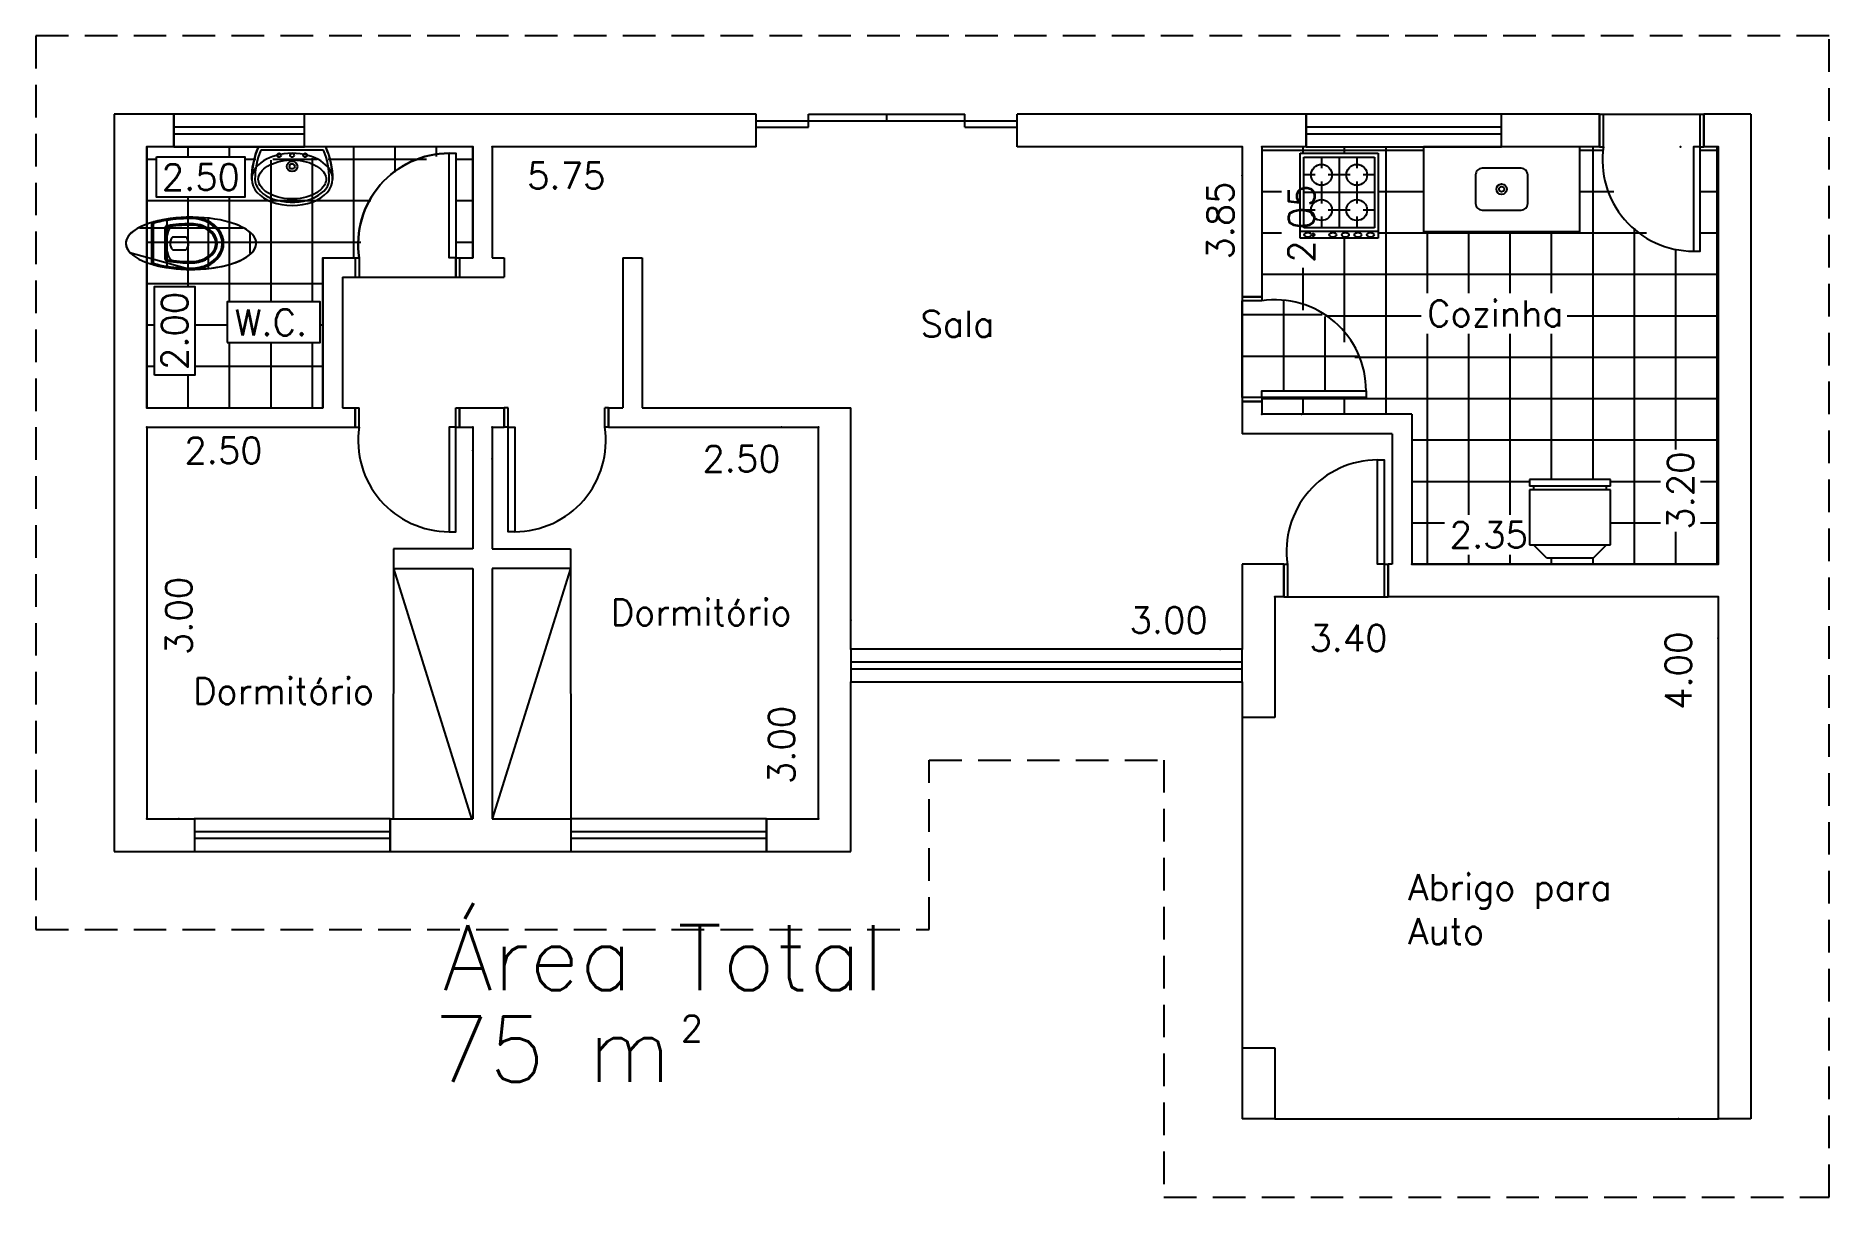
# Model space of a CAD drawing. Extents: x -0.5 to 13.2, y -0.6 to 8.3.
import ezdxf
from ezdxf.enums import TextEntityAlignment as Align

# ---------------------------------------------------------------- set-up
doc = ezdxf.new("R2010")
doc.units = 0
doc.header["$MEASUREMENT"] = 0
doc.linetypes.add('ACAD_ISO02W100', pattern=[15, 12, -3])
doc.linetypes.add('HIDDEN', pattern=[0.375, 0.25, -0.125])
doc.layers.add('1', color=7, linetype='CONTINUOUS')
doc.styles.add('ROMANS', font='ROMANS', dxfattribs={"height": 0.2})

# ---------------------------------------------------------------- blocks, each defined once
blk = doc.blocks.new('J3')
at = {"layer": '1', "color": 7, "linetype": 'Continuous'}
for p, q in [((3, 0.25), (0, 0.25)), ((0, 0.25), (0, 0)), ((3, 0.15), (0, 0.15)), ((3, 0), (3, 0.25)), ((0, 0.1), (3, 0.1)), ((0, 0), (3, 0))]:
    blk.add_line(p, q, dxfattribs=at)
blk = doc.blocks.new('P80D25')
at = {"layer": '1', "color": 7, "linetype": 'Continuous'}
for p, q in [((0, 0.25), (0, 0)), ((0, 0.25), (0.03, 0.25)), ((0.03, 0.25), (0.03, 0)), ((0.77, 0.25), (0.77, 0)), ((0.77, 0.25), (0.8, 0.25)), ((0.8, 0.25), (0.8, 0)), ((0, 0), (0.8, 0))]:
    blk.add_line(p, q, dxfattribs=at)
blk.add_lwpolyline([(0.77, 0.25), (0.72, 0.25), (0.72, 1.05), (0.77, 1.05)], close=True, dxfattribs=at)
blk.add_arc((0.72, 0.352), 0.698, 90, 188.4445, dxfattribs=at)
blk = doc.blocks.new('P80E25')
at = {"layer": '1', "color": 7, "linetype": 'Continuous'}
for p, q in [((0.03, 0.25), (0, 0.25)), ((0, 0.25), (0, 0)), ((0.03, 0.25), (0.03, 0)), ((0.8, 0.25), (0.77, 0.25)), ((0.77, 0.25), (0.77, 0)), ((0.8, 0.25), (0.8, 0)), ((0.8, 0), (0, 0))]:
    blk.add_line(p, q, dxfattribs=at)
blk.add_lwpolyline([(0.03, 0.25), (0.08, 0.25), (0.08, 1.05), (0.03, 1.05)], close=True, dxfattribs=at)
blk.add_arc((0.08, 0.352), 0.698, 351.5555, 90, dxfattribs=at)
blk = doc.blocks.new('J15')
at = {"layer": '1', "color": 7, "linetype": 'Continuous'}
for p, q in [((1.5, 0.25), (0, 0.25)), ((0, 0.25), (0, 0)), ((1.5, 0.15), (0, 0.15)), ((1.5, 0), (1.5, 0.25)), ((0, 0.1), (1.5, 0.1)), ((0, 0), (1.5, 0))]:
    blk.add_line(p, q, dxfattribs=at)
blk = doc.blocks.new('P80D15')
at = {"layer": '1', "color": 7, "linetype": 'Continuous'}
for p, q in [((0, 0.15), (0, 0)), ((0, 0.15), (0.03, 0.15)), ((0.03, 0.15), (0.03, 0)), ((0.77, 0.15), (0.77, 0)), ((0.77, 0.15), (0.8, 0.15)), ((0.8, 0.15), (0.8, 0)), ((0, 0), (0.03, 0)), ((0.77, 0), (0.8, 0))]:
    blk.add_line(p, q, dxfattribs=at)
blk.add_lwpolyline([(0.77, 0.15), (0.72, 0.15), (0.72, 0.95), (0.77, 0.95)], close=True, dxfattribs=at)
blk.add_arc((0.72, 0.252), 0.698, 90, 188.4445, dxfattribs=at)
blk = doc.blocks.new('P80E15')
at = {"layer": '1', "color": 7, "linetype": 'Continuous'}
for p, q in [((0.03, 0.15), (0, 0.15)), ((0, 0.15), (0, 0)), ((0.03, 0.15), (0.03, 0)), ((0.8, 0.15), (0.77, 0.15)), ((0.77, 0.15), (0.77, 0)), ((0.8, 0.15), (0.8, 0)), ((0.03, 0), (0, 0)), ((0.8, 0), (0.77, 0))]:
    blk.add_line(p, q, dxfattribs=at)
blk.add_lwpolyline([(0.03, 0.15), (0.08, 0.15), (0.08, 0.95), (0.03, 0.95)], close=True, dxfattribs=at)
blk.add_arc((0.08, 0.252), 0.698, 351.5555, 90, dxfattribs=at)
blk = doc.blocks.new('J1')
at = {"layer": '1', "color": 7, "linetype": 'Continuous'}
for p, q in [((0, 0.25), (0, 0)), ((1, 0.25), (0, 0.25)), ((1, 0.15), (0, 0.15)), ((1, 0), (1, 0.25)), ((0, 0.1), (1, 0.1)), ((0, 0), (1, 0))]:
    blk.add_line(p, q, dxfattribs=at)
blk = doc.blocks.new('*M77')
at = {"layer": '1', "color": 7, "linetype": 'Continuous'}
for p in [(139.811, 169.676), (142.311, 169.676), (142.311, 169.444)]:
    blk.add_point(p, dxfattribs=at)
at = {"layer": '1', "color": 7, "linetype": 'Continuous', "style": 'ROMANS'}
blk.add_text('2.50', height=0.2, dxfattribs=at).set_placement((140.226, 169.444), align=Align.MIDDLE)
blk = doc.blocks.new('*M88')
at = {"layer": '1', "color": 7, "linetype": 'Continuous'}
for p in [(139.811, 169.676), (140.025, 169.676), (139.811, 167.676)]:
    blk.add_point(p, dxfattribs=at)
at = {"layer": '1', "color": 7, "linetype": 'Continuous', "style": 'ROMANS'}
blk.add_text('2.00', height=0.2, rotation=90, dxfattribs=at).set_placement((140.025, 168.265), align=Align.MIDDLE)
blk = doc.blocks.new('*M99')
at = {"layer": '1', "color": 7, "linetype": 'Continuous'}
for p in [(139.811, 167.526), (139.811, 164.526), (140.057, 164.526)]:
    blk.add_point(p, dxfattribs=at)
at = {"layer": '1', "color": 7, "linetype": 'Continuous', "style": 'ROMANS'}
blk.add_text('3.00', height=0.2, rotation=90, dxfattribs=at).set_placement((140.057, 166.08), align=Align.MIDDLE)
blk = doc.blocks.new('*M1010')
at = {"layer": '1', "color": 7, "linetype": 'Continuous'}
for p in [(139.811, 167.526), (142.311, 167.526), (142.311, 167.349)]:
    blk.add_point(p, dxfattribs=at)
at = {"layer": '1', "color": 7, "linetype": 'Continuous', "style": 'ROMANS'}
blk.add_text('2.50', height=0.2, dxfattribs=at).set_placement((140.4, 167.349), align=Align.MIDDLE)
blk = doc.blocks.new('*M1111')
at = {"layer": '1', "color": 7, "linetype": 'Continuous'}
for p in [(142.461, 167.526), (144.961, 167.526), (142.461, 167.285)]:
    blk.add_point(p, dxfattribs=at)
at = {"layer": '1', "color": 7, "linetype": 'Continuous', "style": 'ROMANS'}
blk.add_text('2.50', height=0.2, dxfattribs=at).set_placement((144.372, 167.285), align=Align.MIDDLE)
blk = doc.blocks.new('*M1212')
at = {"layer": '1', "color": 7, "linetype": 'Continuous'}
for p in [(144.679, 167.526), (144.961, 167.526), (144.961, 164.526)]:
    blk.add_point(p, dxfattribs=at)
at = {"layer": '1', "color": 7, "linetype": 'Continuous', "style": 'ROMANS'}
blk.add_text('3.00', height=0.2, rotation=90, dxfattribs=at).set_placement((144.679, 165.091), align=Align.MIDDLE)
blk = doc.blocks.new('*M1313')
at = {"layer": '1', "color": 7, "linetype": 'Continuous'}
for p in [(145.211, 166.048), (145.211, 165.826), (148.211, 165.826)]:
    blk.add_point(p, dxfattribs=at)
at = {"layer": '1', "color": 7, "linetype": 'Continuous', "style": 'ROMANS'}
blk.add_text('3.00', height=0.2, dxfattribs=at).set_placement((147.647, 166.048), align=Align.MIDDLE)
blk = doc.blocks.new('*M1414')
at = {"layer": '1', "color": 7, "linetype": 'Continuous'}
for p in [(151.861, 166.226), (151.555, 162.226), (151.861, 162.226)]:
    blk.add_point(p, dxfattribs=at)
at = {"layer": '1', "color": 7, "linetype": 'Continuous', "style": 'ROMANS'}
blk.add_text('4.00', height=0.2, rotation=90, dxfattribs=at).set_placement((151.555, 165.66), align=Align.MIDDLE)
blk = doc.blocks.new('*M1515')
at = {"layer": '1', "color": 7, "linetype": 'Continuous'}
for p in [(148.461, 166.226), (151.861, 166.226), (151.861, 165.911)]:
    blk.add_point(p, dxfattribs=at)
at = {"layer": '1', "color": 7, "linetype": 'Continuous', "style": 'ROMANS'}
blk.add_text('3.40', height=0.2, dxfattribs=at).set_placement((149.026, 165.911), align=Align.MIDDLE)
blk = doc.blocks.new('*M1616')
at = {"layer": '1', "color": 7, "linetype": 'Continuous'}
for p in [(151.572, 169.676), (151.861, 169.676), (151.861, 166.476)]:
    blk.add_point(p, dxfattribs=at)
at = {"layer": '1', "color": 7, "linetype": 'Continuous', "style": 'ROMANS'}
blk.add_text('3.20', height=0.2, rotation=90, dxfattribs=at).set_placement((151.572, 167.041), align=Align.MIDDLE)
blk = doc.blocks.new('*M1717')
at = {"layer": '1', "color": 7, "linetype": 'Continuous'}
for p in [(151.861, 166.702), (149.511, 166.476), (151.861, 166.476)]:
    blk.add_point(p, dxfattribs=at)
at = {"layer": '1', "color": 7, "linetype": 'Continuous', "style": 'ROMANS'}
blk.add_text('2.35', height=0.2, dxfattribs=at).set_placement((150.101, 166.702), align=Align.MIDDLE)
blk = doc.blocks.new('*M1818')
at = {"layer": '1', "color": 7, "linetype": 'Continuous'}
for p in [(148.361, 169.676), (148.361, 167.626), (148.665, 167.626)]:
    blk.add_point(p, dxfattribs=at)
at = {"layer": '1', "color": 7, "linetype": 'Continuous', "style": 'ROMANS'}
blk.add_text('2.05', height=0.2, rotation=90, dxfattribs=at).set_placement((148.665, 169.087), align=Align.MIDDLE)
blk = doc.blocks.new('*M1919')
at = {"layer": '1', "color": 7, "linetype": 'Continuous'}
for p in [(142.461, 169.676), (148.211, 169.676), (148.211, 169.455)]:
    blk.add_point(p, dxfattribs=at)
at = {"layer": '1', "color": 7, "linetype": 'Continuous', "style": 'ROMANS'}
blk.add_text('5.75', height=0.2, dxfattribs=at).set_placement((143.028, 169.455), align=Align.MIDDLE)
blk = doc.blocks.new('*M2020')
at = {"layer": '1', "color": 7, "linetype": 'Continuous'}
for p in [(148.211, 169.676), (148.043, 165.826), (148.211, 165.826)]:
    blk.add_point(p, dxfattribs=at)
at = {"layer": '1', "color": 7, "linetype": 'Continuous', "style": 'ROMANS'}
blk.add_text('3.85', height=0.2, rotation=90, dxfattribs=at).set_placement((148.043, 169.111), align=Align.MIDDLE)
blk = doc.blocks.new('VASOSA')
at = {"layer": '1', "color": 7, "linetype": 'Continuous'}
for p, q in [((-0.05, 0.2), (-0.05, 0.3)), ((0.05, 0.2), (0.05, 0.3)), ((-0.116, 0.15), (0.116, 0.15)), ((-0.116, 0.14), (0.116, 0.14)), ((-0.145, 0.05), (0.145, 0.05)), ((-0.145, 0.04), (0.145, 0.04))]:
    blk.add_line(p, q, dxfattribs=at)
for centre, radius, start, end in [((0, 0.25), 0.0707, 44.9896, 134.9689), ((-0.116, 0.16), 0.02, 189.3868, 270), ((-0.116, 0.16), 0.01, 189.3844, 270), ((0, 0.25), 0.0707, 225.0311, 315.0104), ((0.116, 0.16), 0.01, 270, 350.5759), ((0.116, 0.16), 0.02, 270, 350.5771), ((-0.145, 0.06), 0.02, 195.5363, 270), ((-0.145, 0.06), 0.01, 195.5347, 270), ((0.145, 0.06), 0.01, 270, 344.4831), ((0.145, 0.06), 0.02, 270, 344.4637)]:
    blk.add_arc(centre, radius, start, end, dxfattribs=at)
for centre, major_axis, ratio, start_param, end_param in [((0, 0.34), (0, 0.25), 0.8, 4.712389, 7.853982), ((0, 0.34), (0, 0.5), 0.4, 1.570796, 2.178171), ((0, 0.34), (0, 0.5), 0.4, 4.105014, 4.712389), ((0, 0.2), (-0.132, 0), 0.380108, 0, 3.141593)]:
    blk.add_ellipse(centre, major_axis=major_axis, ratio=ratio, start_param=start_param, end_param=end_param, dxfattribs=at)
for points, knots in [([(0.19, 0.34), (0.19, 0.385), (0.18, 0.43), (0.128, 0.535), (0.067, 0.577), (-0.056, 0.582), (-0.118, 0.544), (-0.177, 0.44), (-0.19, 0.39), (-0.19, 0.34)], [0, 0, 0, 0, 0.177081, 0.177081, 0.490064, 0.490064, 0.803048, 0.803048, 1, 1, 1, 1]), ([(0.15, 0.34), (0.15, 0.379), (0.141, 0.418), (0.098, 0.505), (0.052, 0.537), (-0.036, 0.543), (-0.083, 0.519), (-0.137, 0.434), (-0.15, 0.387), (-0.15, 0.34)], [0, 0, 0, 0, 0.176635, 0.176635, 0.481532, 0.481532, 0.786428, 0.786428, 1, 1, 1, 1]), ([(0.14, 0.34), (0.14, 0.377), (0.131, 0.415), (0.086, 0.506), (0.035, 0.535), (-0.049, 0.525), (-0.088, 0.498), (-0.13, 0.419), (-0.14, 0.379), (-0.14, 0.34)], [0, 0, 0, 0, 0.176533, 0.176533, 0.5296, 0.5296, 0.813684, 0.813684, 1, 1, 1, 1]), ([(-0.19, 0.34), (-0.19, 0.263), (-0.183, 0.186), (-0.165, 0.096), (-0.16, 0.076), (-0.155, 0.057)], [0, 0, 0, 0, 0.768322, 0.768322, 1, 1, 1, 1]), ([(0.126, 0.158), (0.13, 0.188), (0.134, 0.22), (0.139, 0.281), (0.14, 0.31), (0.14, 0.34)], [0, 0, 0, 0, 0.526059, 0.526059, 1, 1, 1, 1]), ([(0.135, 0.157), (0.141, 0.188), (0.145, 0.222), (0.149, 0.283), (0.15, 0.312), (0.15, 0.34)], [0, 0, 0, 0, 0.549305, 0.549305, 1, 1, 1, 1]), ([(0.155, 0.057), (0.171, 0.118), (0.183, 0.188), (0.189, 0.287), (0.19, 0.314), (0.19, 0.34)], [0, 0, 0, 0, 0.737868, 0.737868, 1, 1, 1, 1])]:
    blk.add_open_spline(points, degree=3, knots=knots, dxfattribs=at)
for points in [[(-0.15, 0.34), (-0.15, 0.277), (-0.145, 0.214), (-0.135, 0.157)], [(-0.14, 0.34), (-0.14, 0.278), (-0.135, 0.215), (-0.126, 0.158)]]:
    blk.add_open_spline(points, degree=3, dxfattribs=at)
blk = doc.blocks.new('LAVAT')
at = {"layer": '1', "color": 7, "linetype": 'Continuous'}
for p, q in [((-0.257, 0), (0.257, 0)), ((-0.241, 0.025), (0.241, 0.025))]:
    blk.add_line(p, q, dxfattribs=at)
for centre, radius in [((0, 0.15), 0.04), ((0, 0.15), 0.02), ((-0.1, 0.065), 0.015), ((0, 0.065), 0.015), ((0.1, 0.065), 0.015)]:
    blk.add_circle(centre, radius, dxfattribs=at)
for centre, radius, start, end in [((0.31, 0.25), 0.62, 180, 203.78), ((0.31, 0.25), 0.595, 180, 202.2114), ((-0.31, 0.25), 0.595, 337.7886, 0), ((-0.31, 0.25), 0.62, 336.22, 360)]:
    blk.add_arc(centre, radius, start, end, dxfattribs=at)
blk.add_ellipse((0, 0.25), major_axis=(0.31, 0), ratio=0.645161, start_param=0, end_param=3.141593, dxfattribs=at)
for points, knots in [([(0.285, 0.25), (0.285, 0.3), (0.245, 0.354), (0.101, 0.423), (0, 0.434), (-0.174, 0.399), (-0.244, 0.353), (-0.28, 0.286), (-0.285, 0.268), (-0.285, 0.25)], [0, 0, 0, 0, 0.298195, 0.298195, 0.596389, 0.596389, 0.894584, 0.894584, 1, 1, 1, 1]), ([(0.26, 0.25), (0.26, 0.278), (0.242, 0.313), (0.164, 0.37), (0.103, 0.392), (-0.029, 0.404), (-0.098, 0.394), (-0.203, 0.348), (-0.24, 0.314), (-0.266, 0.253), (-0.263, 0.224), (-0.216, 0.162), (-0.168, 0.131), (-0.048, 0.098), (0.023, 0.096), (0.148, 0.123), (0.201, 0.15), (0.251, 0.205), (0.26, 0.229), (0.26, 0.25)], [0, 0, 0, 0, 0.114288, 0.114288, 0.228576, 0.228576, 0.342864, 0.342864, 0.457151, 0.457151, 0.571439, 0.571439, 0.685727, 0.685727, 0.800015, 0.800015, 0.914303, 0.914303, 1, 1, 1, 1])]:
    blk.add_open_spline(points, degree=3, knots=knots, dxfattribs=at)
blk = doc.blocks.new('COZINH')
at = {"layer": '1', "color": 7, "linetype": 'Continuous', "style": 'ROMANS'}
blk.add_text('Cozinha', height=0.2, dxfattribs=at).set_placement((-0.6582, -0.0685))
blk = doc.blocks.new('SALA')
at = {"layer": '1', "color": 7, "linetype": 'Continuous', "style": 'ROMANS'}
blk.add_text('Sala', height=0.2, dxfattribs=at).set_placement((-0.2331, -0.0274))
blk = doc.blocks.new('DORMI')
at = {"layer": '1', "color": 7, "linetype": 'Continuous', "style": 'ROMANS'}
blk.add_text('Dormitório', height=0.2, dxfattribs=at).set_placement((-0.5164, -0.0661))
blk = doc.blocks.new('WC')
at = {"layer": '1', "color": 7, "linetype": 'Continuous', "style": 'ROMANS'}
blk.add_text('W.C.', height=0.2, dxfattribs=at).set_placement((-0.1371, -0.0959))
blk = doc.blocks.new('GELAD')
at = {"layer": '1', "color": 7, "linetype": 'Continuous'}
for p, q in [((0.31, 0.65), (-0.31, 0.65)), ((-0.31, 0.65), (-0.31, 0.6)), ((0.31, 0.6), (-0.31, 0.6)), ((0.31, 0.57), (-0.31, 0.57)), ((-0.31, 0.57), (-0.31, 0.15)), ((-0.28, 0.6), (-0.28, 0.57)), ((0.28, 0.57), (0.28, 0.6)), ((0.31, 0.6), (0.31, 0.65)), ((0.31, 0.15), (0.31, 0.57)), ((-0.31, 0.15), (0.31, 0.15)), ((-0.18, 0.05), (-0.28, 0.15)), ((0.18, 0.05), (0.28, 0.15)), ((-0.18, 0.05), (0.18, 0.05))]:
    blk.add_line(p, q, dxfattribs=at)
blk = doc.blocks.new('FOGÃO4')
at = {"layer": '1', "color": 7, "linetype": 'Continuous'}
for p, q in [((-0.3, 0.7), (0.3, 0.7)), ((-0.3, 0.05), (-0.3, 0.7)), ((0.3, 0.7), (0.3, 0.05)), ((-0.3, 0.65), (0.3, 0.65)), ((-0.27, 0.62), (0.27, 0.62)), ((-0.27, 0.08), (-0.27, 0.62)), ((-0.135, 0.535), (-0.135, 0.62)), ((0, 0.08), (0, 0.62)), ((0.135, 0.535), (0.135, 0.62)), ((0.27, 0.62), (0.27, 0.08)), ((-0.27, 0.485), (-0.185, 0.485)), ((-0.135, 0.265), (-0.135, 0.435)), ((-0.085, 0.485), (0.085, 0.485)), ((0.135, 0.265), (0.135, 0.435)), ((0.185, 0.485), (0.27, 0.485)), ((-0.27, 0.35), (0.27, 0.35)), ((-0.27, 0.215), (-0.185, 0.215)), ((-0.135, 0.08), (-0.135, 0.165)), ((-0.085, 0.215), (0.085, 0.215)), ((0.135, 0.08), (0.135, 0.165)), ((0.185, 0.215), (0.27, 0.215)), ((0.3, 0.05), (-0.3, 0.05)), ((0.27, 0.08), (-0.27, 0.08))]:
    blk.add_line(p, q, dxfattribs=at)
for centre in [(-0.135, 0.485), (0.135, 0.485), (-0.135, 0.215), (0.135, 0.215)]:
    blk.add_circle(centre, 0.08, dxfattribs=at)
for centre in [(-0.24, 0.675), (-0.144, 0.675), (-0.048, 0.675), (0.048, 0.675), (0.24, 0.675)]:
    blk.add_ellipse(centre, major_axis=(-0.03, 0), ratio=0.5, start_param=0, end_param=6.283175, dxfattribs=at)
blk = doc.blocks.new('PIA')
at = {"layer": '1', "color": 7, "linetype": 'Continuous'}
blk.add_lwpolyline([(-0.6, 0), (0.6, 0), (0.6, 0.65), (-0.6, 0.65)], close=True, dxfattribs=at)
blk.add_lwpolyline([(-0.15, 0.165), (0.15, 0.165, 0.414214), (0.2, 0.215), (0.2, 0.435, 0.414214), (0.15, 0.485), (-0.15, 0.485, 0.414214), (-0.2, 0.435), (-0.2, 0.215, 0.414214), (-0.15, 0.165)], format="xyb", dxfattribs=at)
for radius in [0.04, 0.02]:
    blk.add_circle((0, 0.325), radius, dxfattribs=at)
blk = doc.blocks.new('AREA')
at = {"layer": '1', "color": 7, "linetype": 'Continuous', "style": 'ROMANS'}
for s, height, p in [('Área Total', 0.5, (-2.4981, 0.4326)), ('2', 0.2, (-0.673, 0.0397)), ('m', 0.5, (-1.384, -0.2693))]:
    blk.add_text(s, height=height, dxfattribs=at).set_placement(p)
blk.add_attdef('100', (-2.5703, -0.2693), '', height=0.4999, dxfattribs=at)

msp = doc.modelspace()

# ---------------------------------------------------------------- linework, layer by layer
at = {"layer": '1', "color": 7, "linetype": 'Continuous'}
for p, q in [((0.092, 7.709), (0.092, 2.059)), ((0.551, 7.709), (0.092, 7.709)), ((0.551, 7.459), (0.551, 7.709)), ((1.551, 7.459), (1.551, 7.709)), ((5.016, 7.709), (1.551, 7.709)), ((5.016, 7.459), (5.016, 7.709)), ((5.416, 7.709), (6.616, 7.709)), ((5.416, 7.609), (5.416, 7.709)), ((6.016, 7.659), (6.016, 7.709)), ((6.616, 7.609), (6.616, 7.709)), ((7.016, 7.459), (7.016, 7.709)), ((9.231, 7.709), (7.016, 7.709)), ((9.231, 7.459), (9.231, 7.709)), ((10.731, 7.459), (10.731, 7.709)), ((11.482, 7.709), (10.731, 7.709)), ((11.482, 7.709), (11.482, 7.459)), ((12.642, 7.709), (12.282, 7.709)), ((12.282, 7.709), (12.282, 7.459)), ((12.642, 7.709), (12.642, 0.009)), ((5.016, 7.659), (7.016, 7.659)), ((5.016, 7.609), (5.416, 7.609)), ((6.616, 7.609), (7.016, 7.609)), ((0.342, 7.459), (0.342, 5.459)), ((0.551, 7.459), (0.342, 7.459)), ((0.342, 5.459), (0.342, 7.459)), ((0.342, 5.459), (0.342, 7.459)), ((0.66, 7.381), (0.66, 7.459)), ((0.977, 7.381), (0.977, 7.459)), ((2.842, 7.459), (1.551, 7.459)), ((1.93, 6.609), (1.93, 7.459)), ((2.247, 7.264), (2.247, 7.459)), ((2.565, 7.384), (2.565, 7.459)), ((2.842, 7.459), (2.842, 6.609)), ((2.842, 7.459), (2.842, 6.609)), ((2.842, 7.459), (2.842, 6.609)), ((2.992, 7.459), (2.992, 6.609)), ((5.016, 7.459), (2.992, 7.459)), ((5.016, 7.459), (2.992, 7.459)), ((8.742, 7.459), (7.016, 7.459)), ((8.742, 7.459), (8.742, 6.308)), ((8.892, 7.459), (8.892, 6.308)), ((9.231, 7.459), (8.892, 7.459)), ((8.892, 7.434), (10.131, 7.434)), ((9.21, 7.409), (9.21, 7.459)), ((9.527, 7.409), (9.527, 7.459)), ((9.845, 5.409), (9.845, 7.459)), ((11.482, 7.459), (10.731, 7.459)), ((11.331, 7.434), (11.512, 7.434)), ((11.432, 4.909), (11.432, 7.459)), ((12.252, 7.434), (12.392, 7.434)), ((12.392, 7.459), (12.282, 7.459)), ((12.384, 4.259), (12.384, 7.459)), ((12.392, 7.459), (12.392, 4.259)), ((0.342, 7.364), (0.417, 7.364)), ((1.095, 7.364), (1.179, 7.364)), ((1.295, 6.27), (1.295, 7.356)), ((1.309, 7.364), (1.648, 7.364)), ((1.612, 6.27), (1.612, 7.372)), ((1.734, 7.364), (2.486, 7.364)), ((2.711, 7.364), (2.842, 7.364)), ((0.342, 7.047), (2.06, 7.047)), ((0.66, 6.387), (0.66, 7.073)), ((0.977, 6.27), (0.977, 7.073)), ((2.711, 7.047), (2.842, 7.047)), ((8.892, 7.117), (9.042, 7.117)), ((9.785, 7.117), (10.131, 7.117)), ((11.331, 7.117), (11.59, 7.117)), ((12.252, 7.117), (12.392, 7.117)), ((0.499, 6.614), (0.499, 6.904)), ((0.499, 6.904), (0.499, 6.904)), ((0.817, 6.879), (0.817, 6.908)), ((0.817, 6.797), (0.817, 6.879)), ((0.287, 6.837), (0.287, 6.837)), ((0.287, 6.837), (0.382, 6.837)), ((0.382, 6.837), (0.398, 6.837)), ((0.398, 6.837), (0.875, 6.837)), ((0.817, 6.552), (0.817, 6.797)), ((0.875, 6.837), (0.886, 6.837)), ((0.886, 6.837), (1.077, 6.837)), ((1.077, 6.837), (1.08, 6.837)), ((1.135, 6.796), (1.135, 6.797)), ((1.135, 6.644), (1.135, 6.796)), ((8.892, 6.799), (9.042, 6.799)), ((9.527, 5.961), (9.527, 6.759)), ((9.785, 6.799), (11.842, 6.799)), ((10.162, 6.337), (10.162, 6.809)), ((10.479, 6.337), (10.479, 6.809)), ((10.797, 6.337), (10.797, 6.809)), ((11.114, 6.337), (11.114, 6.809)), ((11.749, 4.259), (11.749, 6.835)), ((12.252, 6.799), (12.392, 6.799)), ((0.342, 6.729), (1.984, 6.729)), ((0.499, 6.57), (0.499, 6.614)), ((1.135, 6.643), (1.135, 6.644)), ((1.692, 6.609), (1.692, 5.459)), ((1.692, 6.609), (1.941, 6.609)), ((1.941, 6.609), (1.941, 6.459)), ((2.711, 6.729), (2.842, 6.729)), ((2.741, 6.609), (2.741, 6.459)), ((2.741, 6.609), (2.842, 6.609)), ((2.992, 6.609), (3.084, 6.609)), ((3.084, 6.609), (3.084, 6.459)), ((3.992, 6.609), (3.992, 5.459)), ((3.992, 6.609), (4.142, 6.609)), ((4.142, 6.609), (4.142, 5.459)), ((12.067, 5.138), (12.067, 6.675)), ((0.499, 6.538), (0.499, 6.57)), ((0.499, 6.538), (0.499, 6.538)), ((0.817, 6.53), (0.817, 6.552)), ((0.817, 6.529), (0.817, 6.53)), ((8.892, 6.482), (12.392, 6.482)), ((9.21, 6.206), (9.21, 6.531)), ((0.342, 6.412), (1.692, 6.412)), ((1.842, 6.459), (1.842, 5.459)), ((1.842, 6.459), (1.941, 6.459)), ((1.971, 6.459), (2.741, 6.459)), ((2.741, 6.459), (3.084, 6.459)), ((8.742, 6.308), (8.892, 6.308)), ((8.742, 6.278), (8.742, 5.538)), ((8.742, 5.538), (8.742, 6.278)), ((8.742, 5.538), (8.742, 6.278)), ((9.06, 5.588), (9.06, 6.281)), ((0.342, 6.094), (0.401, 6.094)), ((0.71, 6.094), (0.96, 6.094)), ((1.672, 6.094), (1.692, 6.094)), ((8.742, 6.173), (9.356, 6.173)), ((9.377, 5.588), (9.377, 6.158)), ((9.386, 6.164), (10.115, 6.164)), ((11.233, 6.164), (12.392, 6.164)), ((0.977, 5.459), (0.977, 5.958)), ((1.295, 5.459), (1.295, 5.958)), ((1.612, 5.459), (1.612, 5.958)), ((10.162, 4.259), (10.162, 6.025)), ((10.479, 4.639), (10.479, 6.025)), ((10.797, 4.639), (10.797, 6.025)), ((11.114, 4.909), (11.114, 6.025)), ((0.342, 5.777), (0.401, 5.777)), ((0.71, 5.777), (1.692, 5.777)), ((8.742, 5.855), (9.636, 5.855)), ((9.606, 5.847), (12.392, 5.847)), ((0.66, 5.459), (0.66, 5.709)), ((8.742, 5.508), (8.892, 5.508)), ((8.742, 5.508), (8.742, 5.259)), ((8.892, 5.529), (12.392, 5.529)), ((8.892, 5.508), (8.892, 5.409)), ((9.21, 5.409), (9.21, 5.538)), ((9.527, 5.409), (9.527, 5.538)), ((0.342, 5.459), (1.692, 5.459)), ((0.342, 5.459), (1.692, 5.459)), ((1.842, 5.459), (1.941, 5.459)), ((1.941, 5.459), (1.941, 5.309)), ((2.741, 5.459), (2.741, 5.309)), ((2.741, 5.459), (3.084, 5.459)), ((3.084, 5.459), (3.084, 5.309)), ((3.884, 5.459), (3.884, 5.309)), ((3.884, 5.459), (3.992, 5.459)), ((4.142, 5.459), (5.742, 5.459)), ((5.742, 3.609), (5.742, 5.459)), ((10.042, 5.409), (8.892, 5.409)), ((10.042, 5.409), (10.042, 4.259)), ((0.342, 5.309), (1.941, 5.309)), ((0.342, 5.309), (0.342, 2.309)), ((2.741, 5.309), (2.842, 5.309)), ((2.842, 5.309), (2.842, 4.377)), ((2.992, 5.309), (2.992, 4.377)), ((2.992, 5.309), (3.084, 5.309)), ((3.884, 5.309), (5.492, 5.309)), ((5.492, 2.309), (5.492, 5.309)), ((9.892, 5.259), (8.742, 5.259)), ((9.892, 5.259), (9.892, 4.259)), ((10.042, 5.212), (12.392, 5.212)), ((10.042, 4.894), (10.945, 4.894)), ((11.565, 4.894), (11.949, 4.894)), ((12.257, 4.894), (12.392, 4.894)), ((10.042, 4.577), (10.292, 4.577)), ((11.565, 4.577), (11.949, 4.577)), ((12.257, 4.577), (12.392, 4.577)), ((12.067, 4.259), (12.067, 4.509)), ((2.233, 4.377), (2.233, 4.227)), ((2.842, 4.377), (2.233, 4.377)), ((2.992, 4.377), (3.592, 4.377)), ((3.592, 4.377), (3.592, 4.227)), ((10.479, 4.259), (10.479, 4.331)), ((10.797, 4.259), (10.797, 4.331)), ((11.114, 4.259), (11.114, 4.309)), ((11.432, 4.259), (11.432, 4.309)), ((2.233, 4.227), (2.231, 2.309)), ((2.233, 4.227), (2.833, 2.309)), ((2.233, 4.227), (2.842, 4.227)), ((2.842, 4.227), (2.842, 2.309)), ((3.592, 4.227), (2.992, 4.227)), ((2.992, 4.227), (2.992, 2.309)), ((3.592, 4.227), (2.992, 2.309)), ((3.592, 4.227), (3.594, 2.309)), ((8.742, 4.259), (8.742, 3.609)), ((9.06, 4.259), (8.742, 4.259)), ((9.06, 4.009), (9.06, 4.259)), ((9.892, 4.259), (9.86, 4.259)), ((9.86, 4.009), (9.86, 4.259)), ((12.392, 4.259), (10.042, 4.259)), ((10.042, 4.259), (12.392, 4.259)), ((8.992, 4.009), (8.992, 3.084)), ((9.06, 4.009), (8.992, 4.009)), ((12.392, 4.009), (9.86, 4.009)), ((12.392, 4.009), (12.392, 0.009)), ((5.742, 2.059), (5.742, 3.359)), ((8.742, 3.359), (8.742, 3.084)), ((8.992, 3.084), (8.742, 3.084)), ((0.342, 2.309), (0.709, 2.309)), ((0.709, 2.309), (0.709, 2.059)), ((2.209, 2.309), (2.209, 2.059)), ((2.209, 2.309), (2.842, 2.309)), ((2.992, 2.309), (3.594, 2.309)), ((3.594, 2.309), (3.594, 2.059)), ((5.094, 2.309), (5.094, 2.059)), ((5.094, 2.309), (5.492, 2.309)), ((0.092, 2.059), (0.709, 2.059)), ((2.209, 2.059), (3.594, 2.059)), ((5.094, 2.059), (5.742, 2.059)), ((8.742, 0.553), (8.742, 0.009)), ((8.742, 0.553), (8.992, 0.553)), ((8.992, 0.553), (8.992, 0.009)), ((8.992, 0.009), (8.742, 0.009)), ((12.642, 0.009), (12.392, 0.009))]:
    msp.add_line(p, q, dxfattribs=at)
at = {"layer": '1', "color": 7, "linetype": 'ACAD_ISO02W100'}
for p, q in [((8.742, 3.084), (8.742, 0.553)), ((8.992, 0.009), (12.392, 0.009))]:
    msp.add_line(p, q, dxfattribs=at)
at = {"layer": '1', "color": 7, "linetype": 'HIDDEN'}
msp.add_lwpolyline([(-0.508, 8.309), (-0.508, 1.459), (6.342, 1.459), (6.342, 2.759), (8.142, 2.759), (8.142, -0.591), (13.242, -0.591), (13.242, 8.309)], close=True, dxfattribs=at)
at = {"layer": '1', "color": 7, "linetype": 'Continuous'}
for points in [[(1.147, 7.209, -0.104134), (1.199, 7.459), (0.551, 7.459), (0.342, 7.459), (0.342, 5.459), (1.692, 5.459), (1.692, 6.609), (1.941, 6.609), (1.971, 6.609, -0.45807), (2.661, 7.409), (2.711, 7.409), (2.711, 6.609), (2.741, 6.609), (2.842, 6.609), (2.842, 7.459), (1.714, 7.459, -0.104134), (1.767, 7.209)], [(1.971, 6.609), (1.971, 6.459), (2.711, 6.459), (2.711, 6.609), (2.661, 6.609), (2.661, 7.409, 0.45807), (1.971, 6.609)], [(0.398, 6.555, -0.354989), (0.382, 6.575), (0.382, 6.864, -0.354989), (0.398, 6.884)]]:
    msp.add_lwpolyline(points, format="xyb", dxfattribs=at)
for points in [[(0.417, 7.381), (1.095, 7.381), (1.095, 7.073), (0.417, 7.073), (0.417, 7.381)], [(0.401, 5.709), (0.401, 6.387), (0.71, 6.387), (0.71, 5.709), (0.401, 5.709)], [(0.96, 5.958), (1.672, 5.958), (1.672, 6.27), (0.96, 6.27), (0.96, 5.958)]]:
    msp.add_lwpolyline(points, close=True, dxfattribs=at)
msp.add_lwpolyline([(0.213, 6.65), (0.682, 6.519)], dxfattribs=at)
for centre, major_axis, ratio, start_param, end_param in [((1.457, 7.209), (-0.31, 0), 0.645161, 3.141593, 6.283185), ((0.682, 6.719), (0.5, 0), 0.4, 4.105014, 9.780824), ((0.682, 6.719), (0.5, 0), 0.4, 1.570796, 7.246607), ((0.682, 6.719), (0.25, 0), 0.8, 4.712389, 7.853982)]:
    msp.add_ellipse(centre, major_axis=major_axis, ratio=ratio, start_param=start_param, end_param=end_param, dxfattribs=at)
for p in [(0.709, 2.309), (3.594, 2.309)]:
    msp.add_point(p, dxfattribs=at)

# ---------------------------------------------------------------- block references
for name, p in [('J1', (0.551, 7.459)), ('J15', (9.231, 7.459)), ('*M77', (-139.469, -162.217)), ('*M88', (-139.469, -162.217)), ('*M1919', (-139.469, -162.217)), ('*M2020', (-139.469, -162.217)), ('*M1818', (-139.469, -162.217)), ('*M1616', (-139.469, -162.217)), ('P80D15', (1.941, 6.459)), ('WC', (1.153, 6.109)), ('SALA', (6.508, 6.029)), ('COZINH', (10.817, 6.15)), ('*M99', (-139.469, -162.217)), ('*M1010', (-139.469, -162.217)), ('*M1111', (-139.469, -162.217)), ('*M1212', (-139.469, -162.217)), ('P80D25', (9.06, 4.009)), ('GELAD', (11.255, 4.259)), ('*M1717', (-139.469, -162.217)), ('DORMI', (4.415, 3.857)), ('*M1515', (-139.469, -162.217)), ('*M1414', (-139.469, -162.217)), ('*M1313', (-139.469, -162.217)), ('J3', (5.742, 3.359)), ('DORMI', (1.213, 3.254)), ('J15', (0.709, 2.059)), ('J15', (3.594, 2.059))]:
    msp.add_blockref(name, p, dxfattribs=at)
for name, p, rotation in [('P80E25', (12.282, 7.709), 180), ('LAVAT', (1.457, 7.459), 180), ('PIA', (10.731, 7.459), 180), ('FOGÃO4', (9.485, 7.459), 180), ('VASOSA', (0.342, 6.719), 270), ('P80D15', (8.742, 6.308), 270.000000000002), ('P80E15', (2.741, 5.459), 180), ('P80D15', (3.884, 5.459), 180)]:
    msp.add_blockref(name, p, dxfattribs=dict(at, rotation=rotation))
msp.add_blockref('AREA', (5.109, 0.562), dxfattribs=at).add_auto_attribs({'100': '75'})

# ---------------------------------------------------------------- texts
at = {"layer": '1', "color": 7, "linetype": 'Continuous', "style": 'ROMANS'}
for s, p in [('Abrigo para', (10.014, 1.684)), ('Auto', (10.014, 1.347))]:
    msp.add_text(s, height=0.2, dxfattribs=at).set_placement(p)

doc.saveas('drawing.dxf')
